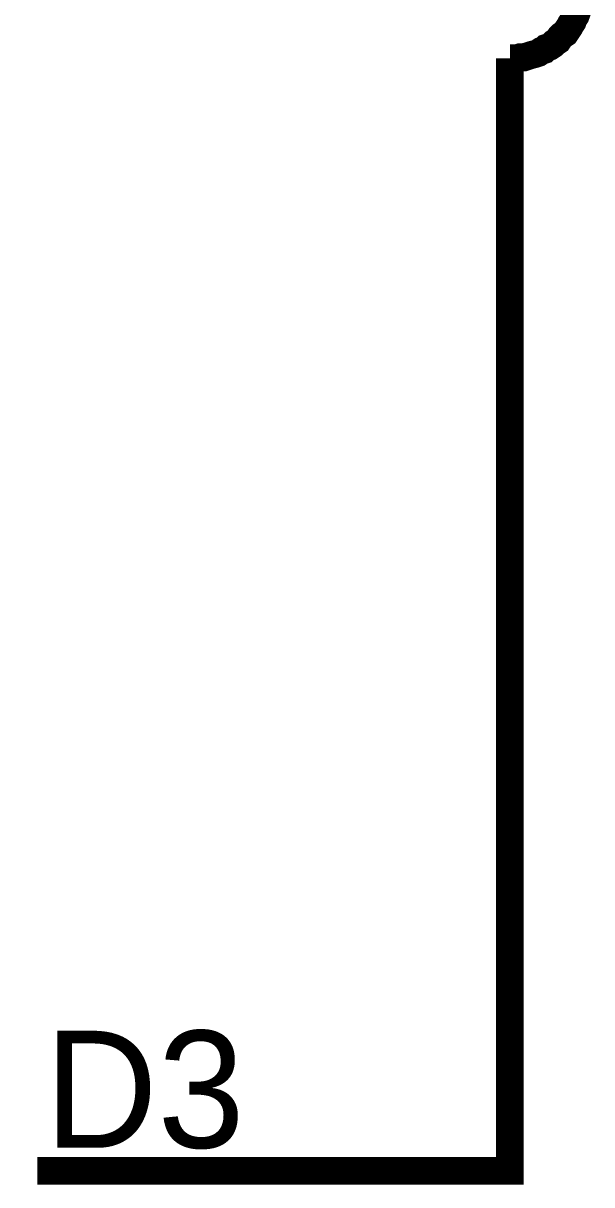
# Model space of a CAD drawing. Header units: inches. Extents: x 0 to 22.3, y 0 to 15.7.
# Drawn here: x 5.3945 to 5.6348, y 3.2941 to 3.7851 of the extents above; entities that cross this region are included whole.
import ezdxf

# ---------------------------------------------------------------- set-up
doc = ezdxf.new("R2010")
doc.units = ezdxf.units.IN
doc.header["$MEASUREMENT"] = 0
doc.layers.add('Sheet', color=255, linetype='Continuous')

msp = doc.modelspace()

# ---------------------------------------------------------------- linework, layer by layer
at = {"layer": 'Sheet'}
for points in [[(5.6002, 3.7703, 0.0118, 0.0118, 0), (5.60196, 3.7703, 0.0118, 0.0118, 0), (5.60329, 3.7703, 0.0118, 0.0118, 0), (5.60462, 3.77074, 0.0118, 0.0118, 0), (5.60638, 3.77074, 0.0118, 0.0118, 0), (5.60771, 3.77118, 0.0118, 0.0118, 0), (5.60904, 3.77162, 0.0118, 0.0118, 0), (5.61081, 3.77207, 0.0118, 0.0118, 0), (5.61213, 3.77251, 0.0118, 0.0118, 0), (5.61346, 3.77339, 0.0118, 0.0118, 0), (5.61478, 3.77383, 0.0118, 0.0118, 0), (5.61567, 3.77472, 0.0118, 0.0118, 0), (5.61699, 3.77516, 0.0118, 0.0118, 0), (5.61832, 3.77604, 0.0118, 0.0118, 0), (5.6192, 3.77693, 0.0118, 0.0118, 0), (5.62053, 3.77781, 0.0118, 0.0118, 0), (5.62141, 3.77914, 0.0118, 0.0118, 0), (5.6223, 3.78002, 0.0118, 0.0118, 0), (5.62362, 3.78091, 0.0118, 0.0118, 0), (5.62451, 3.78223, 0.0118, 0.0118, 0), (5.62539, 3.78356, 0.0118, 0.0118, 0), (5.62583, 3.78444, 0.0118, 0.0118, 0), (5.62672, 3.78577, 0.0118, 0.0118, 0), (5.62716, 3.78709, 0.0118, 0.0118, 0), (5.62804, 3.78842, 0.0118, 0.0118, 0), (5.62849, 3.78975, 0.0118, 0.0118, 0), (5.62893, 3.79107, 0.0118, 0.0118, 0)], [(5.6002, 3.7703, 0.0118, 0.0118, 0), (5.6002, 3.30001, 0.0118, 0.0118, 0), (5.40039, 3.30001, 0.0118, 0.0118, 0)]]:
    msp.add_lwpolyline(points, format="xyseb", dxfattribs=at)

# ---------------------------------------------------------------- texts
msp.add_text('D3', height=0.049505, dxfattribs=at).set_placement((5.40349, 3.30973))

doc.saveas('drawing.dxf')
